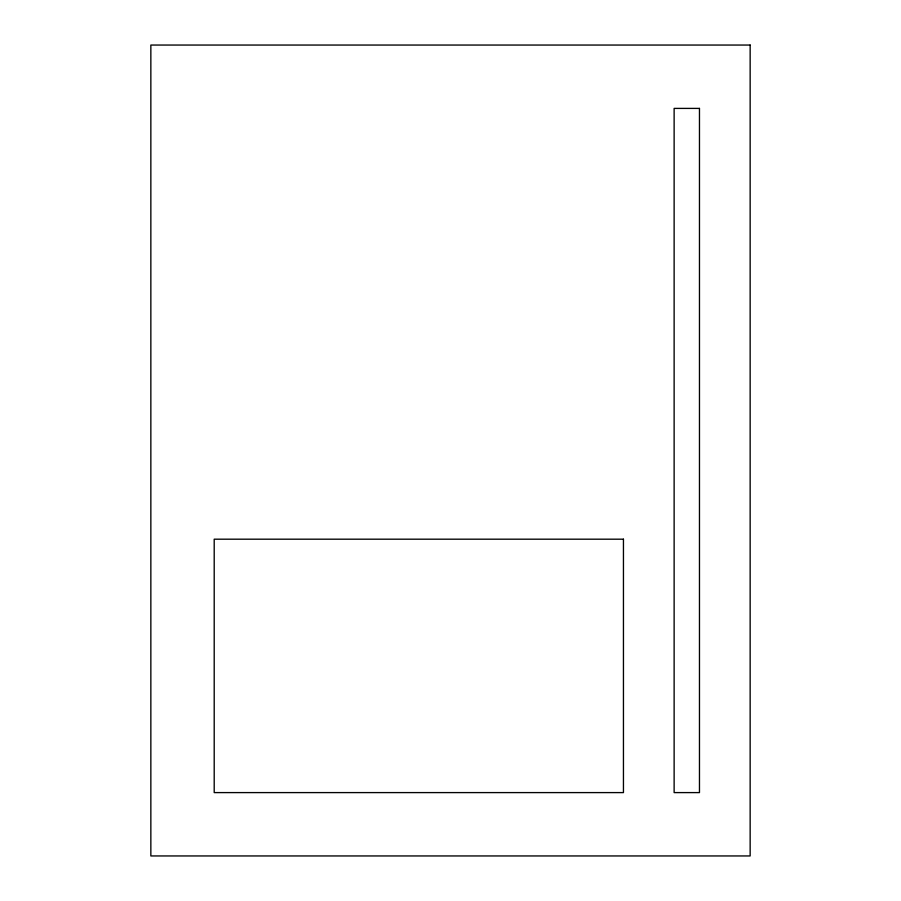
<?xml version="1.0" encoding="UTF-8"?>
<svg xmlns="http://www.w3.org/2000/svg" width="901" height="901" viewBox="0 0 901 901"><rect width="100%" height="100%" fill="white"/><g stroke="black" fill="none" stroke-linecap="round" stroke-linejoin="round"><path stroke-width="1.35" d="M750.15 45.05L150.85 45.05L150.85 855.95L750.15 855.95L750.15 45.05M699.469 108.402L674.128 108.402L674.128 792.598L699.469 792.598L699.469 108.402M623.447 539.192L214.201 539.192L214.201 792.598L623.447 792.598L623.447 539.192"/></g></svg>
